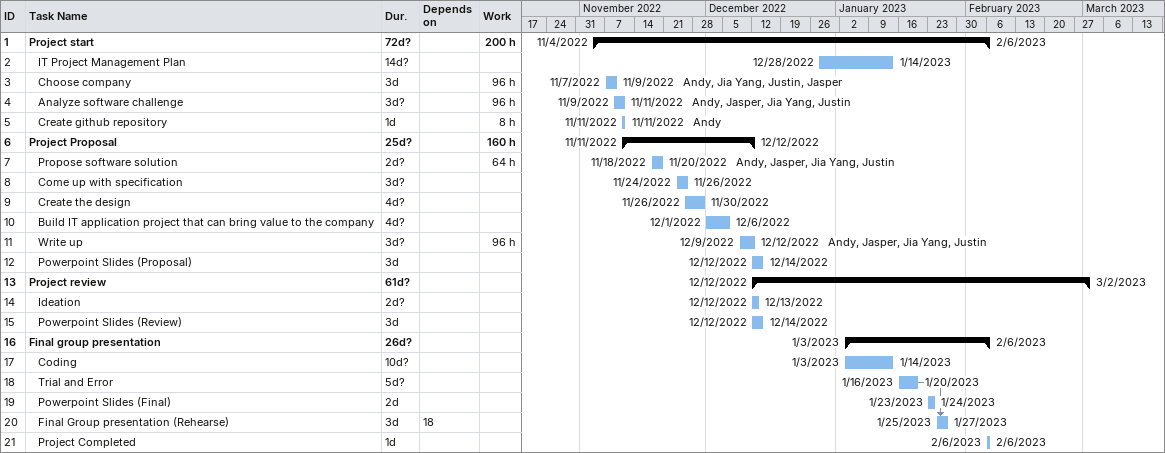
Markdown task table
| ID | Level | Task | Duration | Start | Finish | Predecessors | Resources | Work (h) |
|---|---|---|---|---|---|---|---|---|
| 1 | 1 | **Project start** | 72d? | 2022-11-04 | 2023-02-06 |  |  | 200 |
| 2 | 2 | IT Project Management Plan | 14d? | 2022-12-28 | 2023-01-14 |  |  |  |
| 3 | 2 | Choose company | 3d | 2022-11-07 | 2022-11-09 |  | Andy, Jia Yang, Justin, Jasper | 96 |
| 4 | 2 | Analyze software challenge | 3d? | 2022-11-09 | 2022-11-11 |  | Andy, Jasper, Jia Yang, Justin | 96 |
| 5 | 2 | Create github repository | 1d | 2022-11-11 | 2022-11-11 |  | Andy | 8 |
| 6 | 1 | **Project Proposal** | 25d? | 2022-11-11 | 2022-12-12 |  |  | 160 |
| 7 | 2 | Propose software solution | 2d? | 2022-11-18 | 2022-11-20 |  | Andy, Jasper, Jia Yang, Justin | 64 |
| 8 | 2 | Come up with specification | 3d? | 2022-11-24 | 2022-11-26 |  |  |  |
| 9 | 2 | Create the design | 4d? | 2022-11-26 | 2022-11-30 |  |  |  |
| 10 | 2 | Build IT application project that can bring value to the company | 4d? | 2022-12-01 | 2022-12-06 |  |  |  |
| 11 | 2 | Write up | 3d? | 2022-12-09 | 2022-12-12 |  | Andy, Jasper, Jia Yang, Justin | 96 |
| 12 | 2 | Powerpoint Slides (Proposal) | 3d | 2022-12-12 | 2022-12-14 |  |  |  |
| 13 | 1 | **Project review** | 61d? | 2022-12-12 | 2023-03-02 |  |  |  |
| 14 | 2 | Ideation | 2d? | 2022-12-12 | 2022-12-13 |  |  |  |
| 15 | 2 | Powerpoint Slides (Review) | 3d | 2022-12-12 | 2022-12-14 |  |  |  |
| 16 | 1 | **Final group presentation** | 26d? | 2023-01-03 | 2023-02-06 |  |  |  |
| 17 | 2 | Coding | 10d? | 2023-01-03 | 2023-01-14 |  |  |  |
| 18 | 2 | Trial and Error | 5d? | 2023-01-16 | 2023-01-20 |  |  |  |
| 19 | 2 | Powerpoint Slides (Final) | 2d | 2023-01-23 | 2023-01-24 |  |  |  |
| 20 | 2 | Final Group presentation (Rehearse) | 3d | 2023-01-25 | 2023-01-27 | 18 |  |  |
| 21 | 2 | Project Completed | 1d | 2023-02-06 | 2023-02-06 |  |  |  |
